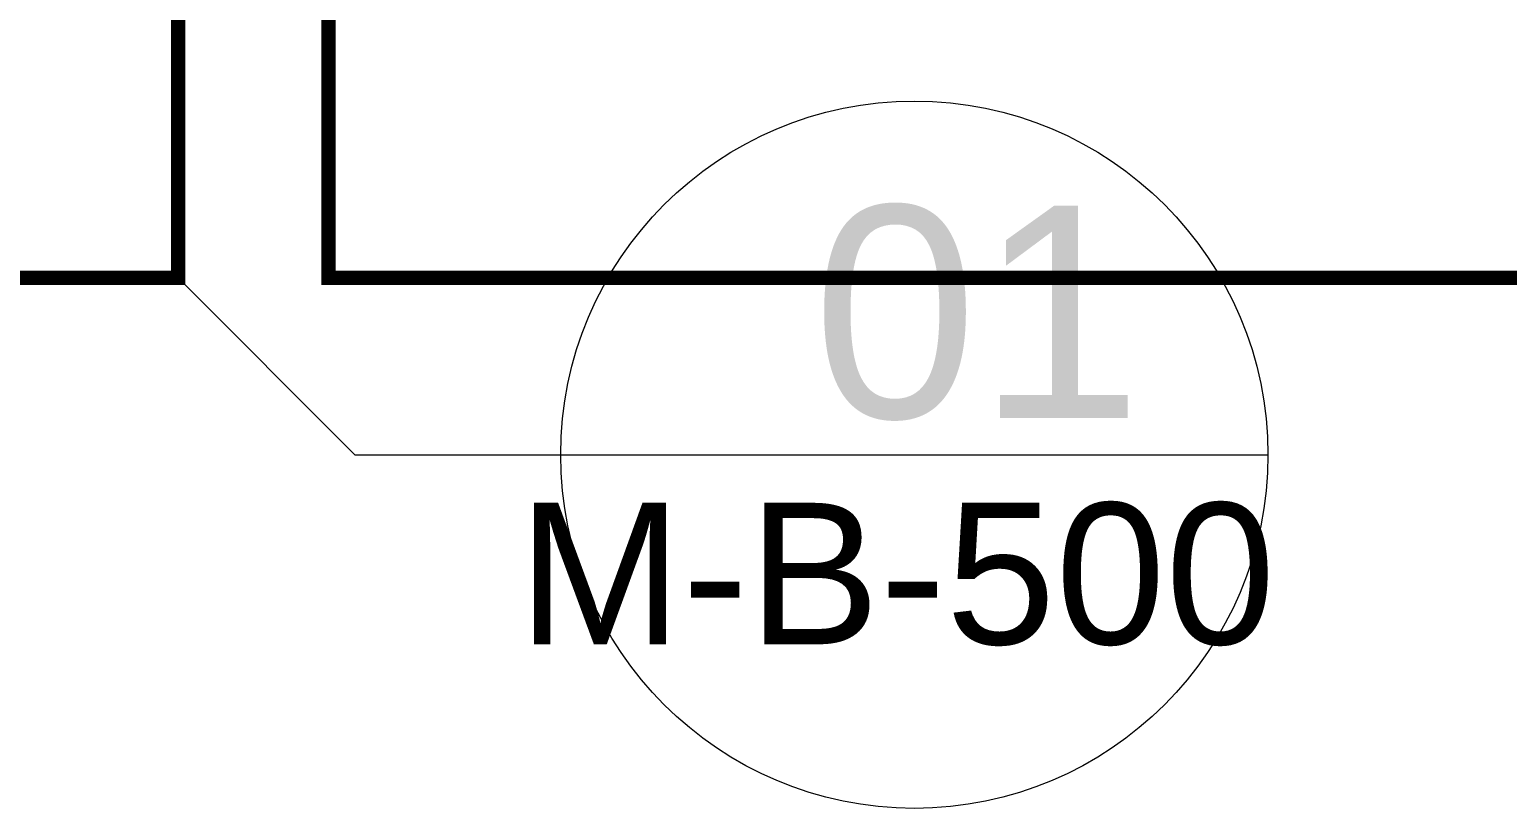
# Model space of a CAD drawing. Extents: x -1286 to 34975, y -230 to 6637.
# Drawn here: x 3221.3 to 3325.8, y 3218.1 to 3273.2 of the extents above; entities that cross this region are included whole.
import ezdxf
from ezdxf.enums import TextEntityAlignment as Align

# ---------------------------------------------------------------- set-up
doc = ezdxf.new("R2010")
doc.units = 0
doc.header["$LTSCALE"] = 20
doc.linetypes.add('HIDDEN2', pattern=[4.7625, 3.175, -1.5875])
doc.layers.get('0').update_dxf_attribs({"color": 9, "lineweight": 9})
doc.layers.add('21', color=9, linetype='Continuous', lineweight=9)
doc.styles.add('Arial', font='arial.ttf', dxfattribs={"height": 2.5})

# ---------------------------------------------------------------- blocks, each defined once
blk = doc.blocks.new('0_detailbox1')
blk.add_lwpolyline([(10.411, -2.5), (7.911, 0), (-5, 0)])
blk.add_circle((0, 0), 5)
at = {"style": 'Arial'}
blk.add_attdef('DETAYADI', text='', height=3, dxfattribs=at).set_placement((0, 0), align=Align.BOTTOM_CENTER)
blk.add_attdef('PAFTAADI', text='', height=2, dxfattribs=at).set_placement((0, -0.5), align=Align.TOP_CENTER)

msp = doc.modelspace()

# ---------------------------------------------------------------- linework, layer by layer
at = {"layer": '21', "linetype": 'HIDDEN2', "ltscale": 0.1, "const_width": 1}
for points in [[(3030.98, 3255.65), (3231.84, 3255.65), (3231.84, 3467.5), (3030.98, 3467.5)], [(3242.47, 3255.65), (3458.32, 3255.65), (3458.32, 3467.5), (3242.47, 3467.5)]]:
    msp.add_lwpolyline(points, close=True, dxfattribs=at)

# ---------------------------------------------------------------- block references
at = {"layer": '21'}
ref = msp.add_blockref('0_detailbox1', (3283.89, 3243.15), dxfattribs=dict(at, xscale=5, yscale=5, zscale=5, rotation=180))
ref.add_attrib('DETAYADI', '01', dxfattribs={"layer": '0', "height": 15, "style": 'Arial'}).set_placement((3288.35, 3241.25), align=Align.BOTTOM_CENTER)
ref.add_attrib('PAFTAADI', 'M-B-500', dxfattribs={"layer": '0', "height": 10, "style": 'Arial'}).set_placement((3282.63, 3239.75), align=Align.TOP_CENTER)

doc.saveas('drawing.dxf')
